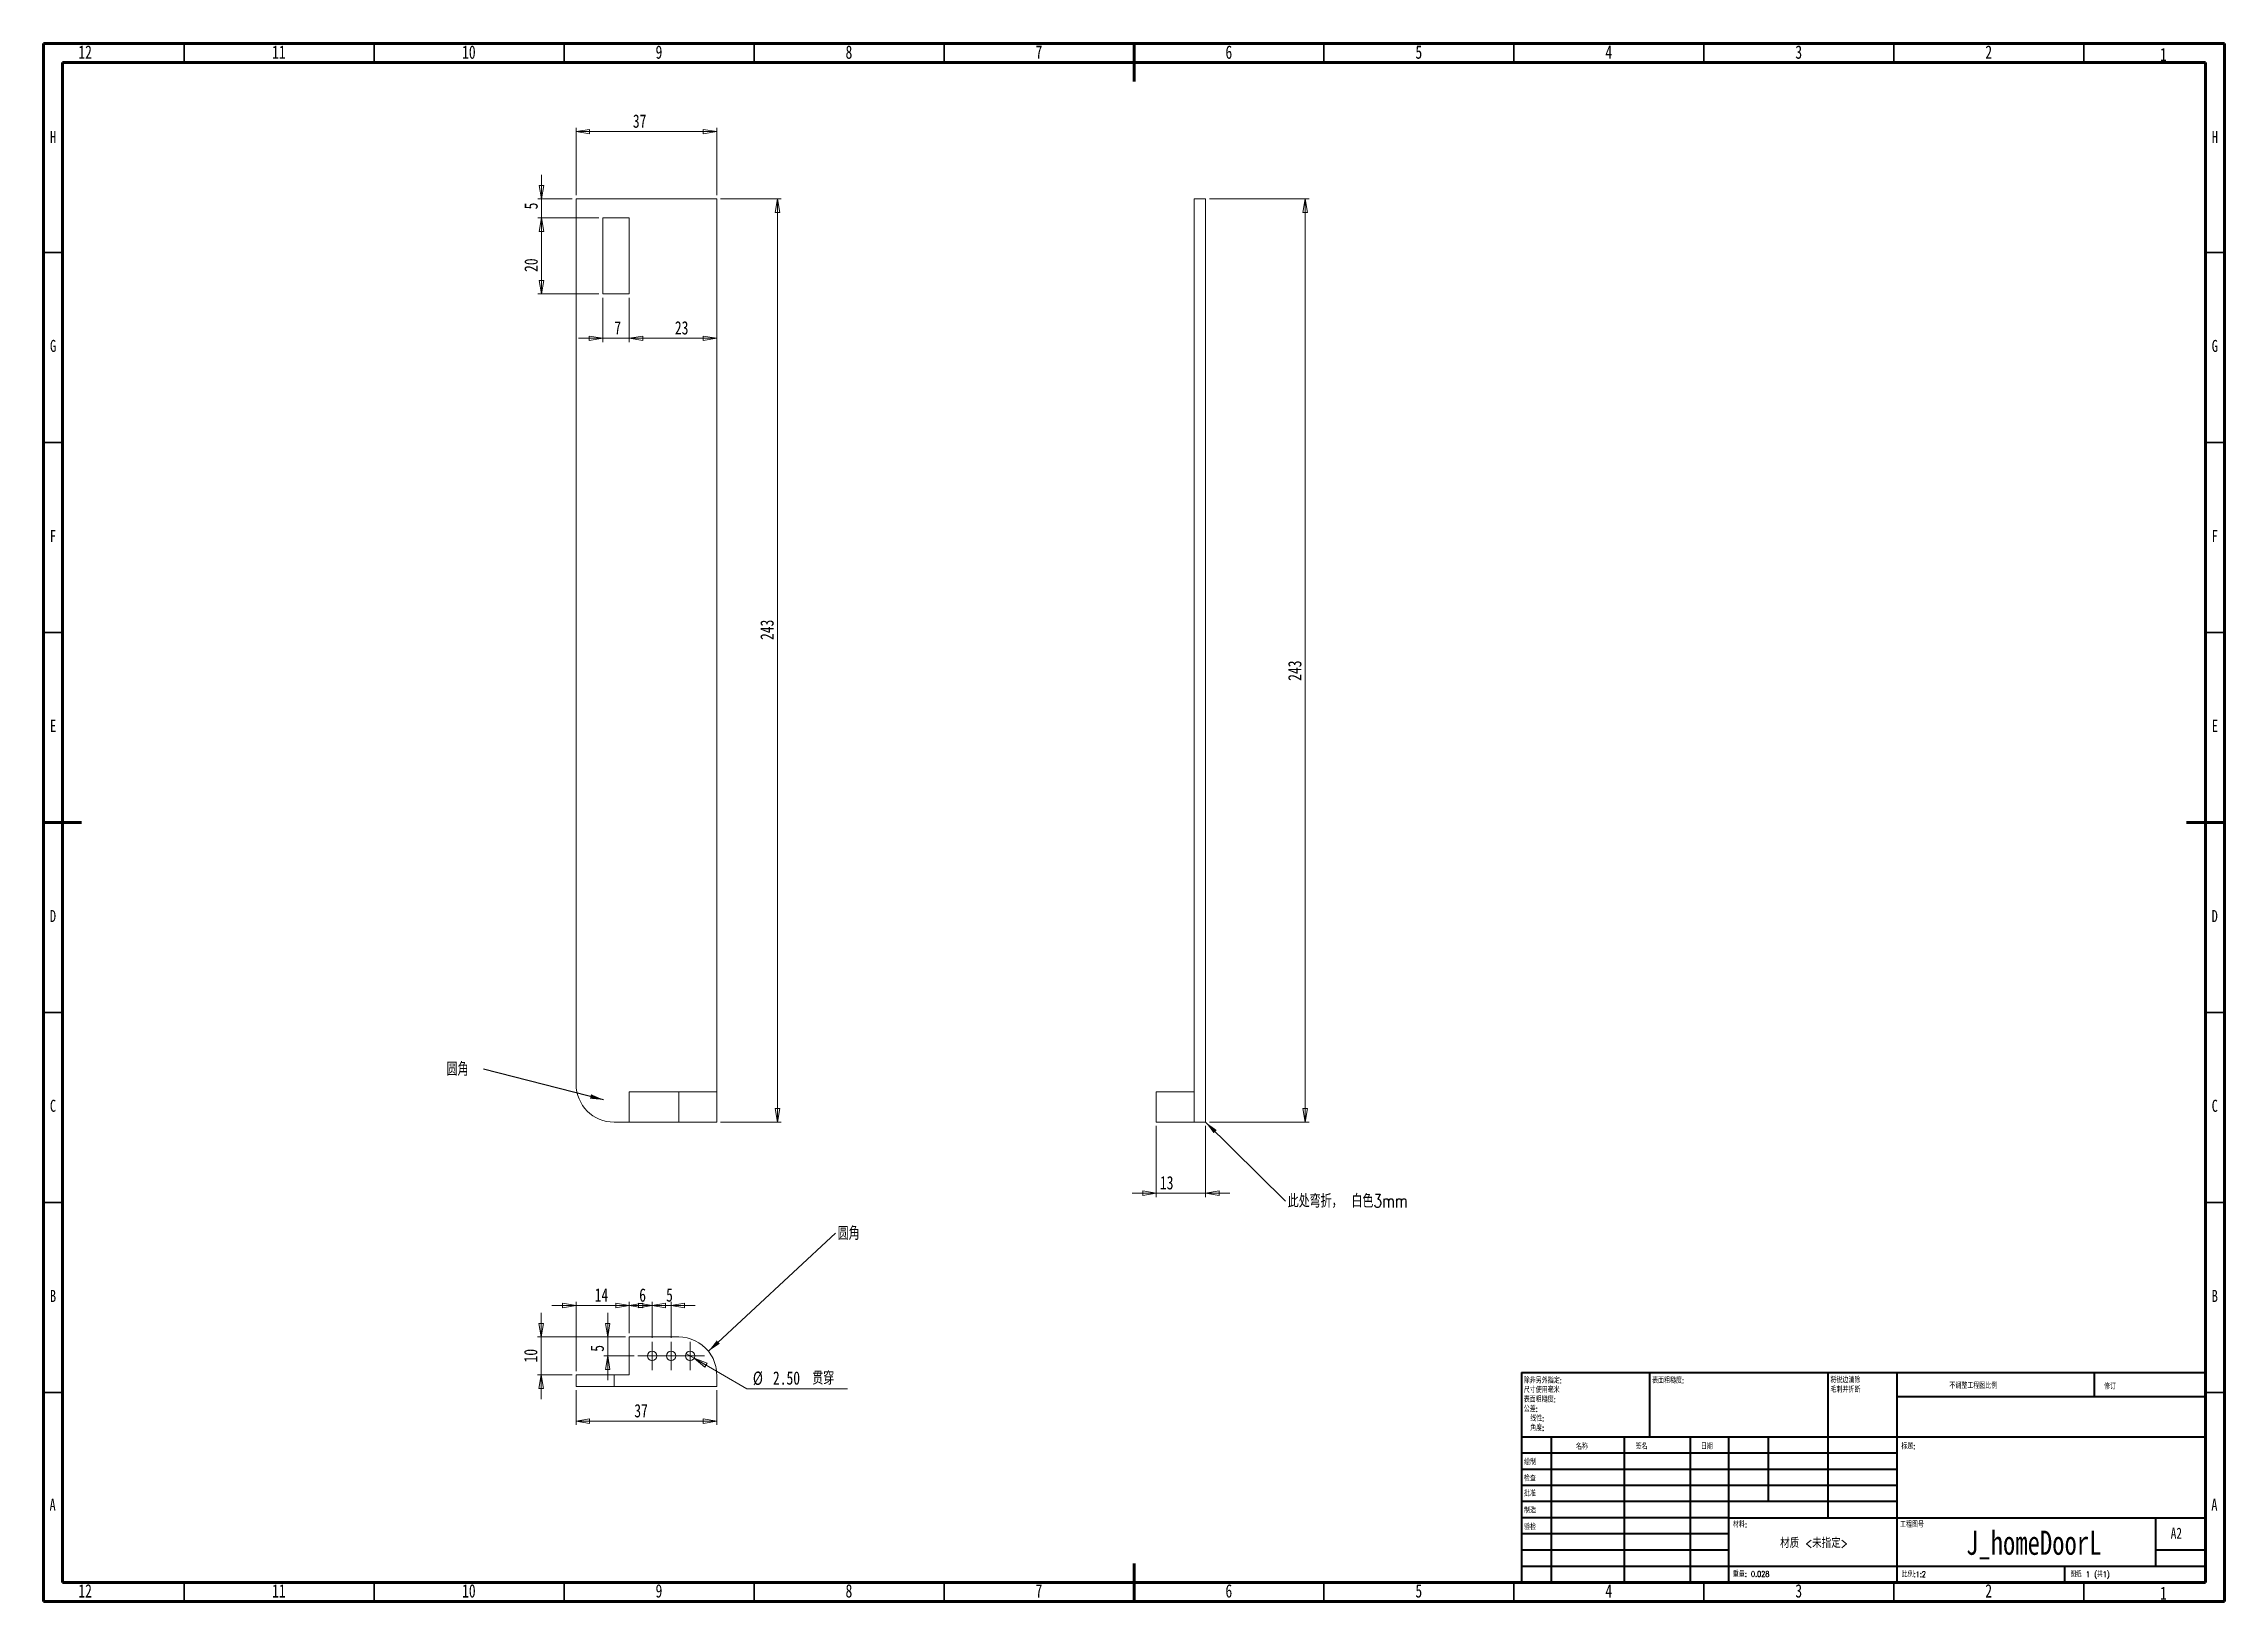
# Model space of a CAD drawing. Header units: millimetres. Extents: x 15 to 589, y 5 to 415.
import ezdxf

# ---------------------------------------------------------------- set-up
doc = ezdxf.new("R2010")
doc.units = ezdxf.units.MM
doc.styles.add('SLDTEXTSTYLE0', font='TXT', dxfattribs={"width": 0.75})
doc.styles.add('SLDTEXTSTYLE1', font='TXT', dxfattribs={"width": 0.75, "bigfont": 'bigfont'})
doc.styles.add('SLDTEXTSTYLE2', font='TXT', dxfattribs={"width": 0.694444, "bigfont": 'bigfont'})
doc.dimstyles.new('SLDDIMSTYLE0', dxfattribs={"dimtxt": 3.5, "dimasz": 3.556, "dimexe": 0, "dimexo": 0.0625, "dimgap": 0.875, "dimtad": 1, "dimrnd": 1e-09, "dimzin": 12, "dimdsep": 46, "dimtxsty": 'SLDTEXTSTYLE0', "dimblk1": 'CLOSED', "dimblk2": 'CLOSED', "dimsah": 1, "dimcen": 0.09, "dimadec": 0, "dimazin": 3, "dimtfac": 1, "dimtofl": 0, "dimtmove": 0, "dimatfit": 3, "dimldrblk": 'CLOSED', "dimfxl": 1, "dimfrac": 2, "dimtolj": 1, "dimtzin": 12, "dimarcsym": 0})
doc.dimstyles.new('SLDDIMSTYLE1', dxfattribs={"dimtxt": 3.5, "dimasz": 3.556, "dimexe": 0, "dimexo": 0.0625, "dimgap": 0.875, "dimtad": 1, "dimrnd": 1e-09, "dimzin": 12, "dimdsep": 46, "dimtxsty": 'SLDTEXTSTYLE0', "dimblk1": 'CLOSED', "dimblk2": 'CLOSED', "dimsah": 1, "dimcen": 0.09, "dimadec": 0, "dimazin": 3, "dimtfac": 1, "dimtmove": 0, "dimatfit": 0, "dimldrblk": 'CLOSED', "dimfxl": 1, "dimfrac": 2, "dimtolj": 1, "dimtzin": 12, "dimarcsym": 0})
doc.dimstyles.new('SLDDIMSTYLE2', dxfattribs={"dimtxt": 0.18, "dimasz": 3.556, "dimexe": 0, "dimexo": 0.0625, "dimgap": 0, "dimtad": 0, "dimtih": 1, "dimtoh": 1, "dimdec": 0, "dimrnd": 1e-09, "dimzin": 0, "dimdsep": 46, "dimtxsty": 'Standard', "dimsah": 1, "dimcen": 0.09, "dimadec": 0, "dimazin": 0, "dimtfac": 3.556, "dimtdec": 0, "dimtofl": 0, "dimtmove": 0, "dimatfit": 3, "dimfxl": 1, "dimfrac": 2, "dimtolj": 1, "dimtzin": 0, "dimarcsym": 0})
doc.dimstyles.new('SLDDIMSTYLE3', dxfattribs={"dimtxt": 3.5, "dimasz": 3.556, "dimexe": 0, "dimexo": 0.0625, "dimgap": 0.875, "dimtad": 0, "dimtih": 1, "dimtoh": 1, "dimrnd": 1e-09, "dimzin": 4, "dimdsep": 46, "dimtxsty": 'SLDTEXTSTYLE0', "dimblk1": 'NONE', "dimblk2": 'CLOSED', "dimsah": 1, "dimcen": 0, "dimadec": 0, "dimazin": 1, "dimtfac": 1, "dimtmove": 0, "dimatfit": 3, "dimldrblk": 'NONE', "dimfxl": 1, "dimfrac": 2, "dimtolj": 1, "dimtzin": 12, "dimarcsym": 0})

# ---------------------------------------------------------------- blocks, each defined once
blk = doc.blocks.new('SW_NOTE_0')
at = {"color": 0, "linetype": 'Continuous', "lineweight": 0, "char_height": 1.5, "attachment_point": 1, "style": 'SLDTEXTSTYLE1'}
for s, insert in [('\\M+18F9C\\M+194F1另\\M+18A4F\\M+18E77\\M+192E8:', (0, 1.93)), ('\\M+1955C\\M+196CA\\M+19165糙\\M+19378:', (0, -3.07)), ('\\M+18EDA\\M+190A1\\M+18E67\\M+19770\\M+19F7C\\M+195C4', (0, -0.57)), ('\\M+18CF6\\M+18DB7:', (0, -5.57)), ('\\M+18A70\\M+19378:', (1.69, -10.57)), ('线\\M+190AB:', (1.69, -8.07))]:
    blk.add_mtext(s, dxfattribs=dict(at, insert=insert))
blk = doc.blocks.new('SW_NOTE_1')
at = {"color": 0, "linetype": 'Continuous', "lineweight": 0, "char_height": 1.5, "attachment_point": 1, "style": 'SLDTEXTSTYLE1'}
for s, insert in [('\\M+18FAB锐边\\M+190B4\\M+18F9C', (0, 1.93)), ('\\M+196D1\\M+18E68\\M+19BF3\\M+190DC\\M+19266', (0, -0.57))]:
    blk.add_mtext(s, dxfattribs=dict(at, insert=insert))
blk = doc.blocks.new('_CLOSED')
at = {"color": 0, "linetype": 'ByBlock', "lineweight": -2}
for p, q in [((-1, 0.166667), (0, 0)), ((-1, 0.166667), (-1, -0.166667)), ((0, 0), (-1, -0.166667)), ((0, 0), (-1, 0))]:
    blk.add_line(p, q, dxfattribs=at)
blk = doc.blocks.new('_D')
at = {"color": 7, "linetype": 'Continuous', "lineweight": 0}
for p, q in [((193.16, 374.13), (209.16, 374.13)), ((208.16, 131.13), (208.16, 374.13)), ((193.16, 131.13), (209.16, 131.13))]:
    blk.add_line(p, q, dxfattribs=at)
at = {"color": 7, "linetype": 'Continuous', "lineweight": 0, "xscale": 3.556, "yscale": 3.556}
for p, rotation in [((208.16, 374.13, -6.5), 90), ((208.16, 131.13, -6.5), 270)]:
    blk.add_blockref('_CLOSED', p, dxfattribs=dict(at, rotation=rotation))
at = {"color": 7, "linetype": 'Continuous', "lineweight": 0, "insert": (203.65, 258.03), "char_height": 3.5, "attachment_point": 1, "rotation": 90, "style": 'SLDTEXTSTYLE0'}
blk.add_mtext('243', dxfattribs=at)
blk = doc.blocks.new('_D_1')
at = {"color": 7, "linetype": 'Continuous', "lineweight": 0}
for p, q in [((155.16, 375.13), (155.16, 392.84)), ((192.16, 391.84), (155.16, 391.84)), ((192.16, 375.13), (192.16, 392.84))]:
    blk.add_line(p, q, dxfattribs=at)
at = {"color": 7, "linetype": 'Continuous', "lineweight": 0, "xscale": 3.556, "yscale": 3.556, "rotation": 180}
blk.add_blockref('_CLOSED', (155.16, 391.84, -6.5), dxfattribs=at)
at = {"color": 7, "linetype": 'Continuous', "lineweight": 0, "xscale": 3.556, "yscale": 3.556}
blk.add_blockref('_CLOSED', (192.16, 391.84, -6.5), dxfattribs=at)
at = {"color": 7, "linetype": 'Continuous', "lineweight": 0, "insert": (170.09, 396.36), "char_height": 3.5, "attachment_point": 1, "style": 'SLDTEXTSTYLE0'}
blk.add_mtext('37', dxfattribs=at)
blk = doc.blocks.new('_D_2')
at = {"color": 7, "linetype": 'Continuous', "lineweight": 0}
for p, q in [((161.16, 369.13), (145.06, 369.13)), ((146.06, 369.13), (146.06, 349.13)), ((161.16, 349.13), (145.06, 349.13))]:
    blk.add_line(p, q, dxfattribs=at)
at = {"color": 7, "linetype": 'Continuous', "lineweight": 0, "xscale": 3.556, "yscale": 3.556}
for p, rotation in [((146.06, 369.13, -6.5), 90), ((146.06, 349.13, -6.5), 270)]:
    blk.add_blockref('_CLOSED', p, dxfattribs=dict(at, rotation=rotation))
at = {"color": 7, "linetype": 'Continuous', "lineweight": 0, "insert": (141.54, 354.9), "char_height": 3.5, "attachment_point": 1, "rotation": 90, "style": 'SLDTEXTSTYLE0'}
blk.add_mtext('20', dxfattribs=at)
blk = doc.blocks.new('_D_3')
at = {"color": 7, "linetype": 'Continuous', "lineweight": 0}
for p, q in [((146.06, 374.13), (146.06, 380.48)), ((154.16, 374.13), (145.06, 374.13)), ((146.06, 374.13), (146.06, 369.13)), ((161.16, 369.13), (145.06, 369.13)), ((146.06, 369.13), (146.06, 362.78))]:
    blk.add_line(p, q, dxfattribs=at)
at = {"color": 7, "linetype": 'Continuous', "lineweight": 0, "xscale": 3.556, "yscale": 3.556}
for p, rotation in [((146.06, 374.13, -6.5), 270), ((146.06, 369.13, -6.5), 90)]:
    blk.add_blockref('_CLOSED', p, dxfattribs=dict(at, rotation=rotation))
at = {"color": 7, "linetype": 'Continuous', "lineweight": 0, "insert": (141.54, 371.37), "char_height": 3.5, "attachment_point": 1, "rotation": 90, "style": 'SLDTEXTSTYLE0'}
blk.add_mtext('5', dxfattribs=at)
blk = doc.blocks.new('_D_4')
at = {"color": 7, "linetype": 'Continuous', "lineweight": 0}
for p, q in [((162.16, 348.13), (162.16, 336.44)), ((169.16, 348.13), (169.16, 336.44)), ((162.16, 337.44), (155.81, 337.44)), ((162.16, 337.44), (169.16, 337.44)), ((169.16, 337.44), (175.51, 337.44))]:
    blk.add_line(p, q, dxfattribs=at)
at = {"color": 7, "linetype": 'Continuous', "lineweight": 0, "xscale": 3.556, "yscale": 3.556}
blk.add_blockref('_CLOSED', (162.16, 337.44, -6.5), dxfattribs=at)
at = {"color": 7, "linetype": 'Continuous', "lineweight": 0, "xscale": 3.556, "yscale": 3.556, "rotation": 180}
blk.add_blockref('_CLOSED', (169.16, 337.44, -6.5), dxfattribs=at)
at = {"color": 7, "linetype": 'Continuous', "lineweight": 0, "insert": (165.22, 341.95), "char_height": 3.5, "attachment_point": 1, "style": 'SLDTEXTSTYLE0'}
blk.add_mtext('7', dxfattribs=at)
blk = doc.blocks.new('_D_5')
at = {"color": 7, "linetype": 'Continuous', "lineweight": 0}
for p, q in [((169.16, 348.13), (169.16, 336.44)), ((169.16, 337.44), (192.16, 337.44))]:
    blk.add_line(p, q, dxfattribs=at)
at = {"color": 7, "linetype": 'Continuous', "lineweight": 0, "xscale": 3.556, "yscale": 3.556, "rotation": 180}
blk.add_blockref('_CLOSED', (169.16, 337.44, -6.5), dxfattribs=at)
at = {"color": 7, "linetype": 'Continuous', "lineweight": 0, "xscale": 3.556, "yscale": 3.556}
blk.add_blockref('_CLOSED', (192.16, 337.44, -6.5), dxfattribs=at)
at = {"color": 7, "linetype": 'Continuous', "lineweight": 0, "insert": (181.15, 341.95), "char_height": 3.5, "attachment_point": 1, "style": 'SLDTEXTSTYLE0'}
blk.add_mtext('23', dxfattribs=at)
blk = doc.blocks.new('SW_NOTE_2')
at = {"color": 0, "linetype": 'Continuous', "lineweight": 0, "insert": (-9.76, 1.74), "char_height": 3.5, "attachment_point": 1, "style": 'SLDTEXTSTYLE1'}
blk.add_mtext('圆\\M+18A70', dxfattribs=at)
blk = doc.blocks.new('_D_6')
at = {"color": 7, "linetype": 'Continuous', "lineweight": 0}
for p, q in [((321.84, 374.13), (348.07, 374.13)), ((347.07, 131.13), (347.07, 374.13)), ((321.84, 131.13), (348.07, 131.13))]:
    blk.add_line(p, q, dxfattribs=at)
at = {"color": 7, "linetype": 'Continuous', "lineweight": 0, "xscale": 3.556, "yscale": 3.556}
for p, rotation in [((347.07, 374.13, -18.5), 90), ((347.07, 131.13, -18.5), 270)]:
    blk.add_blockref('_CLOSED', p, dxfattribs=dict(at, rotation=rotation))
at = {"color": 7, "linetype": 'Continuous', "lineweight": 0, "insert": (342.56, 247.28), "char_height": 3.5, "attachment_point": 1, "rotation": 90, "style": 'SLDTEXTSTYLE0'}
blk.add_mtext('243', dxfattribs=at)
blk = doc.blocks.new('_D_7')
at = {"color": 7, "linetype": 'Continuous', "lineweight": 0}
for p, q in [((307.84, 130.13), (307.84, 111.43)), ((320.84, 130.13), (320.84, 111.43)), ((307.84, 112.43), (301.49, 112.43)), ((320.84, 112.43), (307.84, 112.43)), ((320.84, 112.43), (327.19, 112.43))]:
    blk.add_line(p, q, dxfattribs=at)
at = {"color": 7, "linetype": 'Continuous', "lineweight": 0, "xscale": 3.556, "yscale": 3.556}
blk.add_blockref('_CLOSED', (307.84, 112.43, -18.5), dxfattribs=at)
at = {"color": 7, "linetype": 'Continuous', "lineweight": 0, "xscale": 3.556, "yscale": 3.556, "rotation": 180}
blk.add_blockref('_CLOSED', (320.84, 112.43, -18.5), dxfattribs=at)
at = {"color": 7, "linetype": 'Continuous', "lineweight": 0, "insert": (308.82, 116.94), "char_height": 3.5, "attachment_point": 1, "style": 'SLDTEXTSTYLE0'}
blk.add_mtext('13', dxfattribs=at)
blk = doc.blocks.new('SW_NOTE_3')
at = {"color": 0, "linetype": 'Continuous', "lineweight": 0, "insert": (0.55, 1.82), "char_height": 3.5, "attachment_point": 1, "style": 'SLDTEXTSTYLE1'}
blk.add_mtext('\\M+18D9F处\\M+19C5E\\M+190DC\\M+18143 \\M+19492\\M+190463mm', dxfattribs=at)
blk = doc.blocks.new('_D_8')
at = {"color": 7, "linetype": 'Continuous', "lineweight": 0}
for p, q in [((155.16, 60.6), (155.16, 51.43)), ((192.16, 60.6), (192.16, 51.43)), ((155.16, 52.43), (192.16, 52.43))]:
    blk.add_line(p, q, dxfattribs=at)
at = {"color": 7, "linetype": 'Continuous', "lineweight": 0, "xscale": 3.556, "yscale": 3.556, "rotation": 180}
blk.add_blockref('_CLOSED', (155.16, 52.43, -121.5), dxfattribs=at)
at = {"color": 7, "linetype": 'Continuous', "lineweight": 0, "xscale": 3.556, "yscale": 3.556}
blk.add_blockref('_CLOSED', (192.16, 52.43, -121.5), dxfattribs=at)
at = {"color": 7, "linetype": 'Continuous', "lineweight": 0, "insert": (170.47, 56.94), "char_height": 3.5, "attachment_point": 1, "style": 'SLDTEXTSTYLE0'}
blk.add_mtext('37', dxfattribs=at)
blk = doc.blocks.new('_D_9')
at = {"color": 7, "linetype": 'Continuous', "lineweight": 0}
for p, q in [((145.96, 74.6), (145.96, 80.95)), ((168.16, 74.6), (144.96, 74.6)), ((145.96, 74.6), (145.96, 64.6)), ((154.16, 64.6), (144.96, 64.6)), ((145.96, 64.6), (145.96, 58.25))]:
    blk.add_line(p, q, dxfattribs=at)
at = {"color": 7, "linetype": 'Continuous', "lineweight": 0, "xscale": 3.556, "yscale": 3.556}
for p, rotation in [((145.96, 74.6, -121.5), 270), ((145.96, 64.6, -121.5), 90)]:
    blk.add_blockref('_CLOSED', p, dxfattribs=dict(at, rotation=rotation))
at = {"color": 7, "linetype": 'Continuous', "lineweight": 0, "insert": (141.45, 67.88), "char_height": 3.5, "attachment_point": 1, "rotation": 90, "style": 'SLDTEXTSTYLE0'}
blk.add_mtext('10', dxfattribs=at)
blk = doc.blocks.new('_D_10')
at = {"color": 7, "linetype": 'Continuous', "lineweight": 0}
for p, q in [((163.47, 74.6), (163.47, 80.95)), ((168.16, 74.6), (162.47, 74.6)), ((170.41, 69.6), (162.47, 69.6)), ((163.47, 69.6), (163.47, 74.6)), ((163.47, 69.6), (163.47, 63.25))]:
    blk.add_line(p, q, dxfattribs=at)
at = {"color": 7, "linetype": 'Continuous', "lineweight": 0, "xscale": 3.556, "yscale": 3.556}
for p, rotation in [((163.47, 74.6, -121.5), 270), ((163.47, 69.6, -121.5), 90)]:
    blk.add_blockref('_CLOSED', p, dxfattribs=dict(at, rotation=rotation))
at = {"color": 7, "linetype": 'Continuous', "lineweight": 0, "insert": (158.96, 70.7), "char_height": 3.5, "attachment_point": 1, "rotation": 90, "style": 'SLDTEXTSTYLE0'}
blk.add_mtext('5', dxfattribs=at)
blk = doc.blocks.new('_D_11')
at = {"color": 7, "linetype": 'Continuous', "lineweight": 0}
for p, q in [((169.16, 82.88), (162.81, 82.88)), ((169.16, 75.6), (169.16, 83.88)), ((175.16, 82.88), (169.16, 82.88)), ((175.16, 74.35), (175.16, 83.88)), ((175.16, 82.88), (181.51, 82.88))]:
    blk.add_line(p, q, dxfattribs=at)
at = {"color": 7, "linetype": 'Continuous', "lineweight": 0, "xscale": 3.556, "yscale": 3.556}
blk.add_blockref('_CLOSED', (169.16, 82.88, -121.5), dxfattribs=at)
at = {"color": 7, "linetype": 'Continuous', "lineweight": 0, "xscale": 3.556, "yscale": 3.556, "rotation": 180}
blk.add_blockref('_CLOSED', (175.16, 82.88, -121.5), dxfattribs=at)
at = {"color": 7, "linetype": 'Continuous', "lineweight": 0, "insert": (171.77, 87.39), "char_height": 3.5, "attachment_point": 1, "style": 'SLDTEXTSTYLE0'}
blk.add_mtext('6', dxfattribs=at)
blk = doc.blocks.new('_D_12')
at = {"color": 7, "linetype": 'Continuous', "lineweight": 0}
for p, q in [((175.16, 82.88), (168.81, 82.88)), ((175.16, 74.35), (175.16, 83.88)), ((175.16, 82.88), (180.16, 82.88)), ((180.16, 74.35), (180.16, 83.88)), ((180.16, 82.88), (186.51, 82.88))]:
    blk.add_line(p, q, dxfattribs=at)
at = {"color": 7, "linetype": 'Continuous', "lineweight": 0, "xscale": 3.556, "yscale": 3.556}
blk.add_blockref('_CLOSED', (175.16, 82.88, -121.5), dxfattribs=at)
at = {"color": 7, "linetype": 'Continuous', "lineweight": 0, "xscale": 3.556, "yscale": 3.556, "rotation": 180}
blk.add_blockref('_CLOSED', (180.16, 82.88, -121.5), dxfattribs=at)
at = {"color": 7, "linetype": 'Continuous', "lineweight": 0, "insert": (178.85, 87.39), "char_height": 3.5, "attachment_point": 1, "style": 'SLDTEXTSTYLE0'}
blk.add_mtext('5', dxfattribs=at)
blk = doc.blocks.new('_D_13')
at = {"color": 7, "linetype": 'Continuous', "lineweight": 0}
for p, q in [((155.16, 82.88), (148.81, 82.88)), ((155.16, 65.6), (155.16, 83.88)), ((169.16, 82.88), (155.16, 82.88)), ((169.16, 75.6), (169.16, 83.88)), ((169.16, 82.88), (175.51, 82.88))]:
    blk.add_line(p, q, dxfattribs=at)
at = {"color": 7, "linetype": 'Continuous', "lineweight": 0, "xscale": 3.556, "yscale": 3.556}
blk.add_blockref('_CLOSED', (155.16, 82.88, -121.5), dxfattribs=at)
at = {"color": 7, "linetype": 'Continuous', "lineweight": 0, "xscale": 3.556, "yscale": 3.556, "rotation": 180}
blk.add_blockref('_CLOSED', (169.16, 82.88, -121.5), dxfattribs=at)
at = {"color": 7, "linetype": 'Continuous', "lineweight": 0, "insert": (160.04, 87.39), "char_height": 3.5, "attachment_point": 1, "style": 'SLDTEXTSTYLE0'}
blk.add_mtext('14', dxfattribs=at)
blk = doc.blocks.new('_D_14')
at = {"color": 7, "linetype": 'Continuous', "lineweight": 0}
for p, q in [((184.08, 70.22), (186.24, 68.97)), ((186.24, 68.97), (200.09, 60.97)), ((200.09, 60.97), (226.63, 60.97))]:
    blk.add_line(p, q, dxfattribs=at)
at = {"color": 7, "linetype": 'Continuous', "lineweight": 0, "xscale": 3.556, "yscale": 3.556, "rotation": 150}
blk.add_blockref('_CLOSED', (186.24, 68.97, -121.5), dxfattribs=at)
at = {"color": 7, "linetype": 'Continuous', "lineweight": 0, "char_height": 3.5, "attachment_point": 1}
for s, insert, style in [('%%c', (201.68, 65.49), 'SLDTEXTSTYLE0'), ('2.50', (206.96, 65.54), 'SLDTEXTSTYLE0'), ('贯\\M+190FA', (217.32, 65.54), 'SLDTEXTSTYLE1')]:
    blk.add_mtext(s, dxfattribs=dict(at, insert=insert, style=style))
blk = doc.blocks.new('_NONE')
blk = doc.blocks.new('SW_NOTE_4')
at = {"color": 0, "linetype": 'Continuous', "lineweight": 0, "insert": (0.56, 1.75), "char_height": 3.5, "attachment_point": 1, "style": 'SLDTEXTSTYLE1'}
blk.add_mtext('圆\\M+18A70', dxfattribs=at)
blk = doc.blocks.new('SW_CENTERMARKSYMBOL_0')
at = {"color": 0, "linetype": 'Continuous', "lineweight": 0}
for p, q in [((-2.5, 0), (-3.75, 0)), ((0, 0), (-2.5, 0)), ((0, 2.5), (0, 3.75)), ((0, 0), (0, 2.5)), ((0, 0), (0, -2.5)), ((0, 0), (2.5, 0)), ((2.5, 0), (3.75, 0)), ((0, -2.5), (0, -3.75))]:
    blk.add_line(p, q, dxfattribs=at)
blk = doc.blocks.new('SW_CENTERMARKSYMBOL_1')
at = {"color": 0, "linetype": 'Continuous', "lineweight": 0}
for p, q in [((-2.5, 0), (-3.75, 0)), ((0, 0), (-2.5, 0)), ((0, 2.5), (0, 3.75)), ((0, 0), (0, 2.5)), ((0, 0), (0, -2.5)), ((0, 0), (2.5, 0)), ((2.5, 0), (3.75, 0)), ((0, -2.5), (0, -3.75))]:
    blk.add_line(p, q, dxfattribs=at)
blk = doc.blocks.new('SW_CENTERMARKSYMBOL_2')
at = {"color": 0, "linetype": 'Continuous', "lineweight": 0}
for p, q in [((-2.5, 0), (-3.75, 0)), ((0, 0), (-2.5, 0)), ((0, 2.5), (0, 3.75)), ((0, 0), (0, 2.5)), ((0, 0), (0, -2.5)), ((0, 0), (2.5, 0)), ((2.5, 0), (3.75, 0)), ((0, -2.5), (0, -3.75))]:
    blk.add_line(p, q, dxfattribs=at)

msp = doc.modelspace()

# ---------------------------------------------------------------- linework, layer by layer
at = {"color": 7, "linetype": 'Continuous', "lineweight": 60}
for p, q in [((15, 415), (589, 415)), ((15, 5), (15, 415)), ((302, 415), (302, 405)), ((589, 415), (589, 5)), ((20, 410), (584, 410)), ((20, 10), (20, 410)), ((584, 410), (584, 10)), ((15, 210), (25, 210)), ((589, 210), (579, 210)), ((584, 65.25), (584, 10)), ((302, 5), (302, 15)), ((584, 10), (20, 10)), ((396.8, 10), (584, 10)), ((589, 5), (15, 5))]:
    msp.add_line(p, q, dxfattribs=at)
at = {"color": 7, "linetype": 'Continuous', "lineweight": 30}
for p, q in [((52, 415), (52, 410)), ((102, 415), (102, 410)), ((152, 415), (152, 410)), ((202, 415), (202, 410)), ((252, 415), (252, 410)), ((352, 415), (352, 410)), ((402, 415), (402, 410)), ((452, 415), (452, 410)), ((502, 415), (502, 410)), ((552, 415), (552, 410)), ((15, 360), (20, 360)), ((584, 360), (589, 360)), ((20, 310), (15, 310)), ((584, 310), (589, 310)), ((584, 310), (589, 310)), ((15, 260), (20, 260)), ((584, 260), (589, 260)), ((15, 160), (20, 160)), ((20, 160), (15, 160)), ((584, 160), (589, 160)), ((584, 160), (589, 160)), ((15, 110), (20, 110)), ((584, 110), (589, 110)), ((15, 60), (20, 60)), ((584, 60), (589, 60)), ((52, 5), (52, 10)), ((102, 5), (102, 10)), ((152, 5), (152, 10)), ((202, 5), (202, 10)), ((252, 5), (252, 10)), ((352, 5), (352, 10)), ((402, 5), (402, 10)), ((452, 5), (452, 10)), ((502, 5), (502, 10)), ((552, 5), (552, 10))]:
    msp.add_line(p, q, dxfattribs=at)
at = {"color": 7, "linetype": 'Continuous', "lineweight": 15}
for p, q in [((192.158, 374.127), (155.158, 374.127)), ((155.158, 374.127), (155.158, 141.127)), ((192.158, 139.127), (192.158, 374.127)), ((317.841, 374.127), (320.841, 374.127)), ((317.841, 139.127), (317.841, 374.127)), ((320.841, 131.127), (320.841, 374.127)), ((169.158, 369.127), (162.158, 369.127)), ((162.158, 369.127), (162.158, 349.127)), ((169.158, 349.127), (169.158, 369.127)), ((162.158, 349.127), (169.158, 349.127)), ((169.158, 139.127), (169.158, 131.127)), ((182.158, 139.127), (169.158, 139.127)), ((182.158, 139.127), (189.975, 139.127)), ((182.158, 131.127), (182.158, 139.127)), ((191.189, 139.127), (189.975, 139.127)), ((191.189, 139.127), (192.158, 139.127)), ((192.158, 139.127), (192.158, 131.127)), ((307.841, 131.127), (307.841, 139.127)), ((307.841, 139.127), (311.605, 139.127)), ((313.548, 139.127), (311.605, 139.127)), ((313.548, 139.127), (317.841, 139.127)), ((317.841, 139.127), (317.841, 131.127)), ((165.158, 131.127), (169.158, 131.127)), ((169.158, 131.127), (182.158, 131.127)), ((189.975, 131.127), (182.158, 131.127)), ((191.189, 131.127), (189.975, 131.127)), ((192.158, 131.127), (191.189, 131.127)), ((311.605, 131.127), (307.841, 131.127)), ((313.548, 131.127), (311.605, 131.127)), ((317.841, 131.127), (313.548, 131.127)), ((317.841, 131.127), (320.841, 131.127)), ((169.158, 74.596), (182.158, 74.596)), ((169.158, 74.596), (169.158, 64.596)), ((155.158, 61.596), (155.158, 64.596)), ((155.158, 64.596), (165.158, 64.596)), ((165.158, 64.596), (165.158, 61.596)), ((165.158, 64.596), (169.158, 64.596)), ((192.158, 64.596), (192.158, 61.596)), ((165.158, 61.596), (155.158, 61.596)), ((165.158, 61.596), (192.158, 61.596))]:
    msp.add_line(p, q, dxfattribs=at)
at = {"color": 7, "linetype": 'Continuous', "lineweight": 40}
for p, q in [((404, 65.25), (584, 65.25)), ((404, 65.25), (404, 10)), ((437.8, 48.25), (437.8, 65.25)), ((484.6, 65.25), (484.6, 27)), ((502.8, 65.25), (502.8, 10)), ((554.8, 58.875), (554.8, 65.25)), ((584, 58.875), (502.8, 58.875)), ((584, 48.25), (404, 48.25)), ((411.8, 48.25), (411.8, 10)), ((430.991, 48.25), (430.991, 10)), ((448.399, 48.25), (448.399, 10)), ((458.6, 10), (458.6, 48.25)), ((469, 31.25), (469, 48.25)), ((502.8, 44), (404, 44)), ((502.8, 39.75), (404, 39.75)), ((502.8, 35.5), (404, 35.5)), ((502.8, 31.25), (404, 31.25)), ((458.6, 27), (404, 27)), ((458.6, 27), (584, 27)), ((571, 14.25), (571, 27)), ((458.6, 22.75), (404, 22.75)), ((458.6, 18.5), (404, 18.5)), ((584, 18.5), (571, 18.5)), ((404, 14.25), (584, 14.25)), ((547, 10), (547, 14.25))]:
    msp.add_line(p, q, dxfattribs=at)
at = {"color": 7, "linetype": 'Continuous', "lineweight": 15}
for centre in [(175.158, 69.596), (180.158, 69.596), (185.158, 69.596)]:
    msp.add_circle(centre, 1.25, dxfattribs=at)
for centre, start, end in [((165.158, 141.127), 180, 270), ((182.158, 64.596), 38.583414, 90), ((182.158, 64.596), 25.427352, 38.583414), ((182.158, 64.596), 0, 25.427352)]:
    msp.add_arc(centre, 10, start, end, dxfattribs=at)

# ---------------------------------------------------------------- block references
at = {"color": 7, "linetype": 'Continuous', "lineweight": 0}
for name, p in [('SW_NOTE_2', (130.814, 145.114)), ('SW_NOTE_3', (341.917, 110.337)), ('SW_NOTE_4', (223.445, 101.899)), ('SW_CENTERMARKSYMBOL_0', (175.158, 69.596)), ('SW_CENTERMARKSYMBOL_1', (180.158, 69.596)), ('SW_CENTERMARKSYMBOL_2', (185.158, 69.596)), ('SW_NOTE_0', (404.594, 61.987)), ('SW_NOTE_1', (485.309, 62.069))]:
    msp.add_blockref(name, p, dxfattribs=at)

# ---------------------------------------------------------------- texts
for s, insert, char_height, attachment_point, style in [('12', (25.93, 414.517), 3.5, 2, 'SLDTEXTSTYLE0'), ('11', (76.93, 414.517), 3.5, 2, 'SLDTEXTSTYLE0'), ('10', (126.93, 414.517), 3.5, 2, 'SLDTEXTSTYLE0'), ('9', (176.965, 414.517), 3.5, 2, 'SLDTEXTSTYLE0'), ('8', (226.965, 414.517), 3.5, 2, 'SLDTEXTSTYLE0'), ('7', (276.965, 414.517), 3.5, 2, 'SLDTEXTSTYLE0'), ('6', (326.965, 414.517), 3.5, 2, 'SLDTEXTSTYLE0'), ('5', (376.965, 414.517), 3.5, 2, 'SLDTEXTSTYLE0'), ('4', (426.965, 414.517), 3.5, 2, 'SLDTEXTSTYLE0'), ('3', (476.965, 414.517), 3.5, 2, 'SLDTEXTSTYLE0'), ('2', (526.965, 414.517), 3.5, 2, 'SLDTEXTSTYLE0'), ('1', (572.965, 413.891), 3.44, 2, 'SLDTEXTSTYLE0'), ('H', (17.492, 392.027), 3.175, 2, 'SLDTEXTSTYLE0'), ('H', (586.492, 392.027), 3.175, 2, 'SLDTEXTSTYLE0'), ('G', (17.49, 337.027), 3.175, 2, 'SLDTEXTSTYLE0'), ('G', (586.49, 337.027), 3.175, 2, 'SLDTEXTSTYLE0'), ('F', (17.467, 286.97), 3.175, 2, 'SLDTEXTSTYLE0'), ('F', (586.467, 286.97), 3.175, 2, 'SLDTEXTSTYLE0'), ('E', (17.506, 237.027), 3.175, 2, 'SLDTEXTSTYLE0'), ('E', (586.506, 237.027), 3.175, 2, 'SLDTEXTSTYLE0'), ('D', (17.464, 186.97), 3.175, 2, 'SLDTEXTSTYLE0'), ('D', (586.464, 186.97), 3.175, 2, 'SLDTEXTSTYLE0'), ('C', (17.467, 137.027), 3.175, 2, 'SLDTEXTSTYLE0'), ('C', (586.467, 137.027), 3.175, 2, 'SLDTEXTSTYLE0'), ('B', (17.476, 86.97), 3.175, 2, 'SLDTEXTSTYLE0'), ('B', (586.476, 86.97), 3.175, 2, 'SLDTEXTSTYLE0'), ('\\M+1955C\\M+196CA\\M+19165糙\\M+19378:', (438.371, 63.919), 1.5, 1, 'SLDTEXTSTYLE1'), ('\\M+19573调\\M+190AE\\M+18D48\\M+192F6图\\M+194E4\\M+197E1', (516.615, 62.533), 1.5, 1, 'SLDTEXTSTYLE1'), ('\\M+18F43订', (557.328, 62.335), 1.5, 1, 'SLDTEXTSTYLE1'), ('\\M+196BC\\M+18FCC', (418.322, 46.501), 1.5, 1, 'SLDTEXTSTYLE1'), ('签\\M+196BC', (434.034, 46.562), 1.5, 1, 'SLDTEXTSTYLE1'), ('\\M+193FA\\M+18AFA', (451.215, 46.576), 1.5, 1, 'SLDTEXTSTYLE1'), ('标题:', (503.956, 46.576), 1.5, 1, 'SLDTEXTSTYLE1'), ('绘\\M+190A7', (404.685, 42.43), 1.5, 1, 'SLDTEXTSTYLE1'), ('检查', (404.624, 38.154), 1.5, 1, 'SLDTEXTSTYLE1'), ('A', (17.373, 32.027), 3.175, 2, 'SLDTEXTSTYLE0'), ('\\M+194E1\\M+18F79', (404.622, 34.177), 1.5, 1, 'SLDTEXTSTYLE1'), ('\\M+190A7\\M+191A2', (404.682, 29.734), 1.5, 1, 'SLDTEXTSTYLE1'), ('A', (586.373, 32.027), 3.175, 2, 'SLDTEXTSTYLE0'), ('验检', (404.677, 25.35), 1.5, 1, 'SLDTEXTSTYLE1'), ('\\M+18DDE\\M+197BF:', (459.646, 25.986), 1.5, 1, 'SLDTEXTSTYLE1'), ('\\M+18D48\\M+192F6图\\M+18D86', (503.629, 25.986), 1.5, 1, 'SLDTEXTSTYLE1'), ('J_homeDoorL', (538.824, 23.607), 6.35, 2, 'SLDTEXTSTYLE0'), ('A2', (574.871, 24.406), 2.9104, 1, 'SLDTEXTSTYLE0'), ('\\M+18DDE质 <\\M+196A2\\M+18E77\\M+192E8>', (480.966, 21.486), 2.38125, 2, 'SLDTEXTSTYLE1'), ('\\M+18F64\\M+197CA: 0.028', (459.618, 12.949), 1.4986, 1, 'SLDTEXTSTYLE1'), ('\\M+194E4\\M+197E1:1:2', (504.074, 12.9), 1.5, 1, 'SLDTEXTSTYLE1'), ('图纸 1 (\\M+18BA41)', (548.478, 12.9), 1.5, 1, 'SLDTEXTSTYLE2'), ('12', (25.93, 9.517), 3.5, 2, 'SLDTEXTSTYLE0'), ('11', (76.93, 9.517), 3.5, 2, 'SLDTEXTSTYLE0'), ('10', (126.93, 9.517), 3.5, 2, 'SLDTEXTSTYLE0'), ('9', (176.965, 9.517), 3.5, 2, 'SLDTEXTSTYLE0'), ('8', (226.965, 9.517), 3.5, 2, 'SLDTEXTSTYLE0'), ('7', (276.965, 9.517), 3.5, 2, 'SLDTEXTSTYLE0'), ('6', (326.965, 9.517), 3.5, 2, 'SLDTEXTSTYLE0'), ('5', (376.965, 9.517), 3.5, 2, 'SLDTEXTSTYLE0'), ('4', (426.965, 9.517), 3.5, 2, 'SLDTEXTSTYLE0'), ('3', (476.965, 9.517), 3.5, 2, 'SLDTEXTSTYLE0'), ('2', (526.965, 9.517), 3.5, 2, 'SLDTEXTSTYLE0'), ('1', (572.965, 8.891), 3.44, 2, 'SLDTEXTSTYLE0')]:
    msp.add_mtext(s, dxfattribs=dict(at, insert=insert, char_height=char_height, attachment_point=attachment_point, style=style))

# ---------------------------------------------------------------- dimensions: what is measured, and where the dimension line sits
for base, p1, p2, dimstyle, picture, middle in [((155.158, 391.845), (192.158, 374.127), (155.158, 374.127), 'SLDDIMSTYLE0', '_D_1', (172.681, 391.845)), ((192.158, 337.436), (169.158, 349.127), (192.158, 374.127), 'SLDDIMSTYLE0', '_D_5', (183.739, 337.436)), ((169.158, 337.436), (162.158, 349.127), (169.158, 349.127), 'SLDDIMSTYLE1', '_D_4', (166.512, 337.436)), ((307.841, 112.432), (320.841, 131.127), (307.841, 131.127), 'SLDDIMSTYLE1', '_D_7', (311.41, 112.432)), ((155.158, 82.877), (169.158, 74.596), (155.158, 64.596), 'SLDDIMSTYLE1', '_D_13', (162.63, 82.877)), ((169.158, 82.877), (175.158, 73.346), (169.158, 74.596), 'SLDDIMSTYLE1', '_D_11', (173.059, 82.877)), ((180.158, 82.877), (175.158, 73.346), (180.158, 73.346), 'SLDDIMSTYLE1', '_D_12', (180.139, 82.877)), ((192.158, 52.427), (155.158, 61.596), (192.158, 61.596), 'SLDDIMSTYLE0', '_D_8', (173.059, 52.427))]:
    dim = msp.add_linear_dim(base=base, p1=p1, p2=p2, dimstyle=dimstyle, dxfattribs=at)
    dim.commit()
    dim.dimension.update_dxf_attribs({"geometry": picture, "text_midpoint": middle, "dimtype": 160})
for base, p1, p2, dimstyle, picture, middle in [((146.056, 369.127), (155.158, 374.127), (162.158, 369.127), 'SLDDIMSTYLE1', '_D_3', (146.056, 372.661)), ((208.158, 374.127), (192.158, 131.127), (192.158, 374.127), 'SLDDIMSTYLE0', '_D', (208.158, 261.908)), ((347.07, 374.127), (320.841, 131.127), (320.841, 374.127), 'SLDDIMSTYLE0', '_D_6', (347.07, 251.162)), ((146.056, 349.127), (162.158, 369.127), (162.158, 349.127), 'SLDDIMSTYLE1', '_D_2', (146.056, 357.489)), ((145.958, 64.596), (169.158, 74.596), (155.158, 64.596), 'SLDDIMSTYLE1', '_D_9', (145.958, 70.468)), ((163.467, 74.596), (171.408, 69.596), (169.158, 74.596), 'SLDDIMSTYLE1', '_D_10', (163.467, 71.991))]:
    dim = msp.add_linear_dim(base=base, p1=p1, p2=p2, angle=90, dimstyle=dimstyle, dxfattribs=at)
    dim.commit()
    dim.dimension.update_dxf_attribs({"geometry": picture, "text_midpoint": middle, "dimtype": 160})
dim = msp.add_diameter_dim_2p(p1=(184.075, 70.221), p2=(186.24, 68.971), text='<> 贯穿', dimstyle='SLDDIMSTYLE3', dxfattribs=at)
dim.commit()
dim.dimension.update_dxf_attribs({"geometry": '_D_14', "text_midpoint": (214.155, 63.78), "dimtype": 163})

# ---------------------------------------------------------------- leaders
for points in [[(162.409, 137.007), (130.814, 145.114)], [(320.841, 131.127), (341.917, 110.337)], [(189.975, 70.832), (223.445, 101.899)]]:
    msp.add_leader(points, dimstyle='SLDDIMSTYLE2', dxfattribs=at)

doc.saveas('drawing.dxf')
